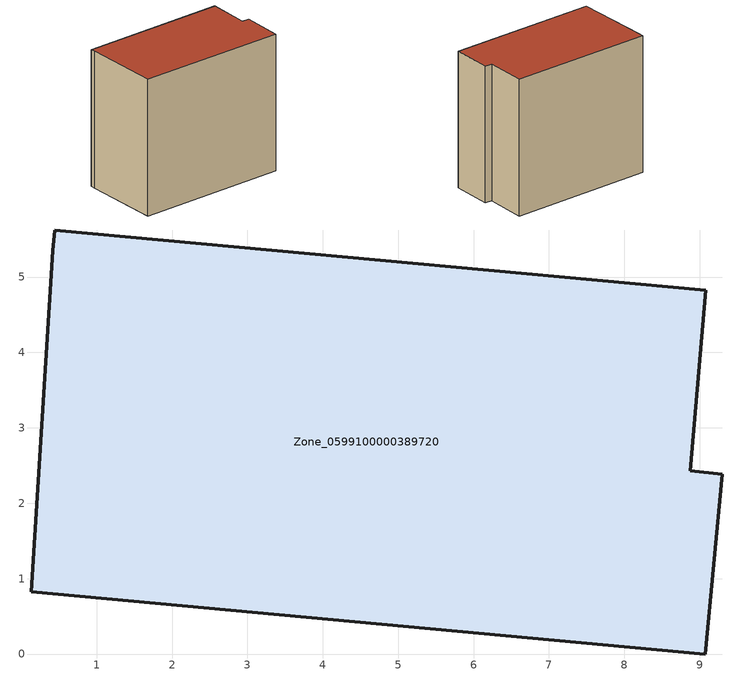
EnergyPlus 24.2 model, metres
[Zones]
Zone_0599100000389720
 floor ground (C_G): 9.07,0 0.13,0.83 0.42,5.35 0.44,5.62 9.08,4.83 8.87,2.43 9.3,2.39 z0
 wall outside (C_F): 9.07,0 9.3,2.39 8.87,2.43 9.08,4.83 0.44,5.62 0.42,5.35 0.13,0.83 9.07,0 z0:8.37
 roof outside (C_R): 0.13,0.83 9.07,0 9.3,2.39 8.87,2.43 9.08,4.83 0.44,5.62 0.42,5.35 z8.37
[BUILDING]
Pand.0599100000389720: North Axis=0; Terrain=City; Loads Convergence Tolerance Value=0.04; Temperature Convergence Tolerance Value=0.4; Solar Distribution=FullExterior; Maximum Number of Warmup Days=25; Minimum Number of Warmup Days=1
[Site:Location]
Rotterdam.The.Hague.AP_ZH_NLD Design_Conditions: Latitude=51.96; Longitude=4.45; Time Zone=1; Elevation=-4.5
[SITE:GROUNDTEMPERATURE:BUILDINGSURFACE]
18, 18, 18, 18, 18, 18, 18, 18, 18, 18, 18, 18
[MATERIAL] Thermal Absorptance=0.9; Solar Absorptance=0.7; Visible Absorptance=0.7
Name | Roughness | Thickness | Conductivity | Density | Specific Heat
G.TI.1992-2005 | MediumSmooth | 0.15 | 0.06 | 540 | 1210
F.TI.1992-2005 | Rough | 0.3 | 0.12 | 1920 | 840
R.TI.1992-2005 | MediumRough | 0.2 | 0.08 | 1500 | 1000
[CONSTRUCTION]
C_G: G.TI.1992-2005
C_F: F.TI.1992-2005
C_R: R.TI.1992-2005
[ZONE]
Zone_0599100000389720: Type=1; Multiplier=1; Ceiling Height=Autocalculate; Volume=Autocalculate; Floor Area=autocalculate; Part of Total Floor Area=Yes
[ZONEINFILTRATION:DESIGNFLOWRATE]
Infil_Zone_0599100000389720: Zone or ZoneList or Space or SpaceList=Zone_0599100000389720; Schedule=AlwaysOn; Design Flow Rate Calculation Method=Flow/Area; Flow Rate per Floor Area=0.0015; Constant Term Coefficient=1; Temperature Term Coefficient=0; Velocity Term Coefficient=0; Velocity Squared Term Coefficient=0
[HVACTEMPLATE:ZONE:IDEALLOADSAIRSYSTEM]
Zone_0599100000389720: Maximum Heating Supply Air Temperature=50; Minimum Cooling Supply Air Temperature=13; Maximum Heating Supply Air Humidity Ratio=0.0156; Minimum Cooling Supply Air Humidity Ratio=0.0077; Heating Limit=NoLimit; Cooling Limit=NoLimit; Dehumidification Control Type=ConstantSensibleHeatRatio; Cooling Sensible Heat Ratio=0.7; Dehumidification Setpoint=60; Humidification Control Type=None; Humidification Setpoint=30; Outdoor Air Method=None; Outdoor Air Flow Rate per Person=0.00944; Outdoor Air Flow Rate per Zone Floor Area=0; Outdoor Air Flow Rate per Zone=0; Demand Controlled Ventilation Type=None; Outdoor Air Economizer Type=NoEconomizer; Heat Recovery Type=None; Sensible Heat Recovery Effectiveness=0.7; Latent Heat Recovery Effectiveness=0.65
[ZONECONTROL:THERMOSTAT]
ThermostatControl_Zone_0599100000389720: Zone or ZoneList=Zone_0599100000389720; Control Type Schedule=DualSetpointControlType; Control 1=Thermostat_Zone_0599100000389720; Temperature Difference Between Cutout And Setpoint=0
[THERMOSTATSETPOINT:DUALSETPOINT]
Thermostat_Zone_0599100000389720: Heating Setpoint Temperature Schedule=HeatingSetpoint_Zone_0599100000389720; Cooling Setpoint Temperature Schedule=CoolingSetpoint_Zone_0599100000389720
[SCHEDULE:COMPACT]
HeatingSetpoint_Zone_0599100000389720: Through: 12/31, For: AllDays, Until: 24:00, 21
CoolingSetpoint_Zone_0599100000389720: Through: 12/31, For: AllDays, Until: 24:00, 24
DualSetpointControlType: Through: 12/31, For: AllDays, Until: 24:00, 4
AlwaysOn: Through: 12/31, For: AllDays, Until: 24:00, 1
